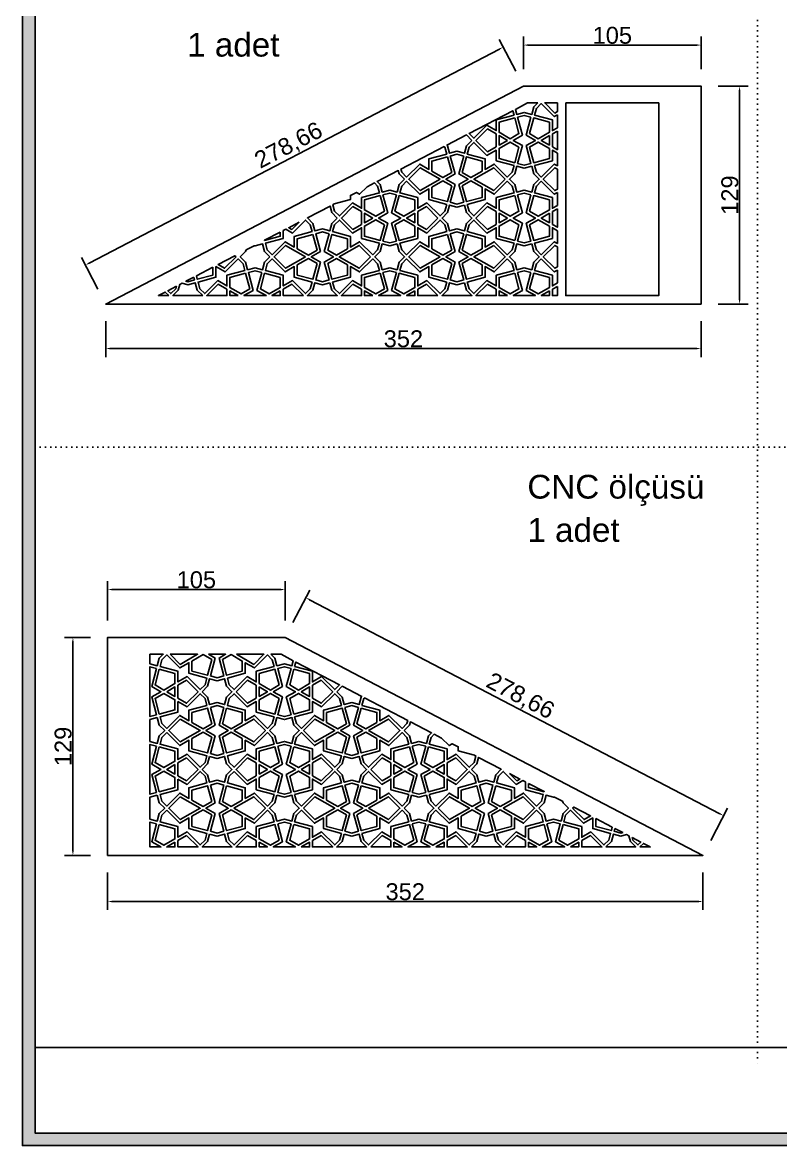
# Model space of a CAD drawing. Header units: metres. Extents: x 7064 to 15770, y 8440 to 11994.
# Drawn here: x 9048 to 9496, y 10799 to 11463 of the extents above; entities that cross this region are included whole.
import ezdxf

# ---------------------------------------------------------------- set-up
doc = ezdxf.new("R2010")
doc.units = ezdxf.units.M
doc.linetypes.add('ACAD_ISO07', pattern=[3, 0, -3])
doc.layers.add('AKM-DUVARLAR', color=6, linetype='Continuous', lineweight=60)
doc.layers.add('mahal liste', color=7, linetype='Continuous', lineweight=25, true_color=0xfa2e43)
doc.styles.get("Standard").update_dxf_attribs({"font": 'arial.ttf'})
doc.dimstyles.new('ISO-25', dxfattribs={"dimtxt": 10, "dimasz": 2.5, "dimexe": 5, "dimexo": 10, "dimtad": 1, "dimtxsty": 'Standard', "dimcen": 2.5, "dimadec": 0, "dimazin": 0, "dimtfac": 1, "dimtmove": 0, "dimatfit": 3, "dimfxl": 1, "dimarcsym": 0})

# ---------------------------------------------------------------- blocks, each defined once
blk = doc.blocks.new('*D285')
at = {"color": 0, "lineweight": -2, "transparency": 16777216}
for p, q in [((9459.52, 11425.5), (9477.26, 11425.5)), ((9472.26, 11423), (9472.26, 11299)), ((9459.52, 11296.5), (9477.26, 11296.5))]:
    blk.add_line(p, q, dxfattribs=at)
at = {"color": 0, "transparency": 16777216}
for points in [[(9471.85, 11423), (9472.68, 11423), (9472.26, 11425.5)], [(9471.85, 11299), (9472.68, 11299), (9472.26, 11296.5)]]:
    blk.add_solid(points, dxfattribs=at)
at = {"layer": 'Defpoints', "color": 0, "transparency": 16777216}
for p in [(9449.52, 11425.5), (9449.52, 11296.5), (9472.26, 11296.5)]:
    blk.add_point(p, dxfattribs=at)
at = {"color": 0, "transparency": 16777216, "insert": (9466.53, 11361), "char_height": 10, "attachment_point": 5, "rotation": 90}
blk.add_mtext('129', dxfattribs=at)
blk = doc.blocks.new('*D286')
at = {"color": 0, "lineweight": -2, "transparency": 16777216}
for p, q in [((9344.52, 11435.5), (9344.52, 11454.75)), ((9447.02, 11449.75), (9347.02, 11449.75)), ((9449.52, 11435.5), (9449.52, 11454.75))]:
    blk.add_line(p, q, dxfattribs=at)
at = {"color": 0, "transparency": 16777216}
for points in [[(9347.02, 11450.17), (9347.02, 11449.34), (9344.52, 11449.75)], [(9447.02, 11450.17), (9447.02, 11449.34), (9449.52, 11449.75)]]:
    blk.add_solid(points, dxfattribs=at)
at = {"layer": 'Defpoints', "color": 0, "transparency": 16777216}
for p in [(9344.52, 11449.75), (9344.52, 11425.5), (9449.52, 11425.5)]:
    blk.add_point(p, dxfattribs=at)
at = {"color": 0, "transparency": 16777216, "insert": (9397.02, 11455.48), "char_height": 10, "attachment_point": 5}
blk.add_mtext('105', dxfattribs=at)
blk = doc.blocks.new('*D287')
at = {"color": 0, "lineweight": -2, "transparency": 16777216}
for p, q in [((9097.52, 11286.5), (9097.52, 11265.2)), ((9449.52, 11286.5), (9449.52, 11265.2)), ((9447.02, 11270.2), (9100.02, 11270.2))]:
    blk.add_line(p, q, dxfattribs=at)
at = {"color": 0, "transparency": 16777216}
for points in [[(9100.02, 11270.62), (9100.02, 11269.78), (9097.52, 11270.2)], [(9447.02, 11270.62), (9447.02, 11269.78), (9449.52, 11270.2)]]:
    blk.add_solid(points, dxfattribs=at)
at = {"layer": 'Defpoints', "color": 0, "transparency": 16777216}
for p in [(9097.52, 11296.5), (9449.52, 11296.5), (9097.52, 11270.2)]:
    blk.add_point(p, dxfattribs=at)
at = {"color": 0, "transparency": 16777216, "insert": (9273.52, 11275.93), "char_height": 10, "attachment_point": 5}
blk.add_mtext('352', dxfattribs=at)
blk = doc.blocks.new('*D288')
at = {"color": 0, "lineweight": -2, "transparency": 16777216}
for p, q in [((9339.89, 11434.36), (9330.16, 11452.99)), ((9330.26, 11447.4), (9087.69, 11320.72)), ((9092.89, 11305.36), (9083.16, 11323.99))]:
    blk.add_line(p, q, dxfattribs=at)
at = {"color": 0, "transparency": 16777216}
for points in [[(9330.07, 11447.77), (9330.45, 11447.03), (9332.48, 11448.56)], [(9087.5, 11321.09), (9087.89, 11320.35), (9085.48, 11319.56)]]:
    blk.add_solid(points, dxfattribs=at)
at = {"layer": 'Defpoints', "color": 0, "transparency": 16777216}
for p in [(9344.52, 11425.5), (9085.48, 11319.56), (9097.52, 11296.5)]:
    blk.add_point(p, dxfattribs=at)
at = {"color": 0, "transparency": 16777216, "insert": (9205.91, 11389.94), "char_height": 10, "attachment_point": 5, "rotation": 27.57659}
blk.add_mtext('278,66', dxfattribs=at)
blk = doc.blocks.new('*D289')
at = {"color": 0, "lineweight": -2, "transparency": 16777216}
for p, q in [((9208.24, 11108.15), (9218.19, 11127.2)), ((9218.09, 11121.62), (9460.66, 10994.93)), ((9455.24, 10979.15), (9465.19, 10998.2))]:
    blk.add_line(p, q, dxfattribs=at)
at = {"color": 0, "transparency": 16777216}
for points in [[(9218.29, 11121.98), (9217.9, 11121.25), (9215.88, 11122.77)], [(9460.85, 10995.3), (9460.47, 10994.56), (9462.88, 10993.77)]]:
    blk.add_solid(points, dxfattribs=at)
at = {"layer": 'Defpoints', "color": 0, "transparency": 16777216}
for p in [(9203.61, 11099.29), (9462.88, 10993.77), (9450.61, 10970.29)]:
    blk.add_point(p, dxfattribs=at)
at = {"color": 0, "transparency": 16777216, "insert": (9342.45, 11064.15), "char_height": 10, "attachment_point": 5, "rotation": 332.42341}
blk.add_mtext('278,66', dxfattribs=at)
blk = doc.blocks.new('*D290')
at = {"color": 0, "lineweight": -2, "transparency": 16777216}
for p, q in [((9098.61, 11109.29), (9098.61, 11132.61)), ((9203.61, 11109.29), (9203.61, 11132.61)), ((9101.11, 11127.61), (9201.11, 11127.61))]:
    blk.add_line(p, q, dxfattribs=at)
at = {"color": 0, "transparency": 16777216}
for points in [[(9101.11, 11128.03), (9101.11, 11127.19), (9098.61, 11127.61)], [(9201.11, 11128.03), (9201.11, 11127.19), (9203.61, 11127.61)]]:
    blk.add_solid(points, dxfattribs=at)
at = {"layer": 'Defpoints', "color": 0, "transparency": 16777216}
for p in [(9203.61, 11127.61), (9098.61, 11099.29), (9203.61, 11099.29)]:
    blk.add_point(p, dxfattribs=at)
at = {"color": 0, "transparency": 16777216, "insert": (9151.11, 11133.34), "char_height": 10, "attachment_point": 5}
blk.add_mtext('105', dxfattribs=at)
blk = doc.blocks.new('*D291')
at = {"color": 0, "lineweight": -2, "transparency": 16777216}
for p, q in [((9088.61, 11099.29), (9073.13, 11099.29)), ((9078.13, 11096.79), (9078.13, 10972.79)), ((9088.61, 10970.29), (9073.13, 10970.29))]:
    blk.add_line(p, q, dxfattribs=at)
at = {"color": 0, "transparency": 16777216}
for points in [[(9077.72, 11096.79), (9078.55, 11096.79), (9078.13, 11099.29)], [(9077.72, 10972.79), (9078.55, 10972.79), (9078.13, 10970.29)]]:
    blk.add_solid(points, dxfattribs=at)
at = {"layer": 'Defpoints', "color": 0, "transparency": 16777216}
for p in [(9098.61, 11099.29), (9078.13, 10970.29), (9098.61, 10970.29)]:
    blk.add_point(p, dxfattribs=at)
at = {"color": 0, "transparency": 16777216, "insert": (9072.4, 11034.79), "char_height": 10, "attachment_point": 5, "rotation": 90}
blk.add_mtext('129', dxfattribs=at)
blk = doc.blocks.new('*D292')
at = {"color": 0, "lineweight": -2, "transparency": 16777216}
for p, q in [((9098.61, 10960.29), (9098.61, 10938.04)), ((9450.61, 10960.29), (9450.61, 10938.04)), ((9101.11, 10943.04), (9448.11, 10943.04))]:
    blk.add_line(p, q, dxfattribs=at)
at = {"color": 0, "transparency": 16777216}
for points in [[(9101.11, 10943.46), (9101.11, 10942.62), (9098.61, 10943.04)], [(9448.11, 10943.46), (9448.11, 10942.62), (9450.61, 10943.04)]]:
    blk.add_solid(points, dxfattribs=at)
at = {"layer": 'Defpoints', "color": 0, "transparency": 16777216}
for p in [(9098.61, 10970.29), (9450.61, 10970.29), (9450.61, 10943.04)]:
    blk.add_point(p, dxfattribs=at)
at = {"color": 0, "transparency": 16777216, "insert": (9274.61, 10948.77), "char_height": 10, "attachment_point": 5}
blk.add_mtext('352', dxfattribs=at)

msp = doc.modelspace()

# ---------------------------------------------------------------- hatches: boundary and pattern name
h = msp.add_hatch(color=253)
h.dxf.hatch_style = 1
h.paths.add_polyline_path([(9055.737, 11792.009), (10456.143, 11792.009), (10456.143, 10806.064), (9055.737, 10806.064)], flags=16)
h.paths.add_polyline_path([(9048.324, 11799.422), (10463.556, 11799.422), (10463.556, 10798.651), (9048.324, 10798.651)])

# ---------------------------------------------------------------- linework, layer by layer
msp.add_line((10456.143, 10856.742), (9055.737, 10856.742))
at = {"color": 253}
for points in [[(9048.324, 11799.422), (10463.556, 11799.422), (10463.556, 10798.651), (9048.324, 10798.651)], [(9055.737, 11792.009), (10456.143, 11792.009), (10456.143, 10806.064), (9055.737, 10806.064)]]:
    msp.add_lwpolyline(points, close=True, dxfattribs=at)
at = {"color": 0}
for points in [[(9344.52, 11425.499), (9449.52, 11425.499), (9449.52, 11296.499), (9097.52, 11296.499)], [(9338.911, 11408.281), (9338.204, 11410.919), (9312.385, 11397.434), (9315.217, 11394.601), (9322.938, 11402.322), (9328.364, 11399.189), (9328.364, 11405.454)], [(9352.931, 11415.499), (9346.974, 11415.499), (9339.766, 11411.734), (9340.573, 11408.726), (9344.978, 11409.906), (9349.383, 11408.726), (9350.564, 11413.131)], [(9364.52, 11408.455), (9362.726, 11407.419), (9355.005, 11415.14), (9352.106, 11412.241), (9351.045, 11408.281), (9361.592, 11405.454), (9361.592, 11399.189), (9364.52, 11400.88)], [(9364.52, 11415.499), (9357.079, 11415.499), (9363.009, 11409.568), (9364.52, 11410.441)], [(9369.52, 11415.499), (9369.52, 11301.499), (9424.52, 11301.499), (9424.52, 11415.499)], [(9339.356, 11406.619), (9330.084, 11404.135), (9330.084, 11398.196), (9336.698, 11394.378), (9341.841, 11397.347)], [(9348.938, 11407.064), (9344.978, 11408.125), (9341.018, 11407.064), (9343.844, 11396.517), (9338.418, 11393.385), (9343.844, 11390.252), (9341.018, 11379.705), (9344.978, 11378.644), (9348.938, 11379.705), (9346.112, 11390.252), (9351.538, 11393.385), (9346.112, 11396.517)], [(9359.872, 11404.135), (9350.6, 11406.619), (9348.115, 11397.347), (9353.258, 11394.378), (9359.872, 11398.196)], [(9314.001, 11393.385), (9310.787, 11396.599), (9299.211, 11390.553), (9299.604, 11390.16), (9300.785, 11385.754), (9305.19, 11386.935), (9309.596, 11385.754), (9310.776, 11390.16)], [(9328.364, 11397.203), (9323.221, 11400.172), (9316.434, 11393.385), (9323.221, 11386.597), (9328.364, 11389.566)], [(9334.978, 11393.385), (9330.084, 11396.21), (9330.084, 11390.559)], [(9359.872, 11396.21), (9354.978, 11393.385), (9359.872, 11390.559)], [(9364.52, 11398.894), (9361.592, 11397.203), (9361.592, 11389.566), (9364.52, 11387.876)], [(9298.062, 11389.269), (9297.613, 11389.719), (9272.039, 11376.363), (9272.53, 11374.528), (9275.43, 11371.629), (9283.151, 11379.35), (9288.576, 11376.218), (9288.576, 11382.483), (9299.123, 11385.309)], [(9338.911, 11378.489), (9328.364, 11381.315), (9328.364, 11387.58), (9322.938, 11384.447), (9315.217, 11392.168), (9312.318, 11389.269), (9311.257, 11385.309), (9321.804, 11382.483), (9321.804, 11376.218), (9327.23, 11379.35), (9334.951, 11371.629), (9337.85, 11374.528)], [(9341.841, 11389.422), (9336.698, 11392.392), (9330.084, 11388.573), (9330.084, 11382.635), (9339.356, 11380.15)], [(9359.872, 11388.573), (9353.258, 11392.392), (9348.115, 11389.422), (9350.6, 11380.15), (9359.872, 11382.635)], [(9299.569, 11383.648), (9290.296, 11381.163), (9290.296, 11375.225), (9296.91, 11371.406), (9302.053, 11374.375)], [(9309.151, 11384.093), (9305.19, 11385.154), (9301.23, 11384.093), (9304.056, 11373.546), (9298.63, 11370.413), (9304.056, 11367.281), (9301.23, 11356.733), (9305.19, 11355.672), (9309.151, 11356.733), (9306.324, 11367.281), (9311.75, 11370.413), (9306.324, 11373.546)], [(9320.084, 11381.163), (9310.812, 11383.648), (9308.327, 11374.375), (9313.47, 11371.406), (9320.084, 11375.225)], [(9364.52, 11385.889), (9361.592, 11387.58), (9361.592, 11381.315), (9351.045, 11378.489), (9352.106, 11374.528), (9355.005, 11371.629), (9362.726, 11379.35), (9364.52, 11378.315)], [(9295.19, 11370.413), (9283.434, 11377.201), (9276.646, 11370.413), (9283.434, 11363.625)], [(9333.735, 11370.413), (9326.947, 11377.201), (9315.19, 11370.413), (9326.947, 11363.625)], [(9349.383, 11378.044), (9344.978, 11376.863), (9340.573, 11378.044), (9339.392, 11373.638), (9336.167, 11370.413), (9339.392, 11367.188), (9340.573, 11362.783), (9344.978, 11363.963), (9349.383, 11362.783), (9350.564, 11367.188), (9353.789, 11370.413), (9350.564, 11373.638)], [(9364.52, 11376.329), (9363.009, 11377.201), (9356.221, 11370.413), (9363.009, 11363.625), (9364.52, 11364.498)], [(9274.213, 11370.413), (9270.988, 11373.638), (9270.477, 11375.547), (9257.983, 11369.022), (9259.817, 11367.188), (9260.997, 11362.783), (9265.402, 11363.963), (9269.808, 11362.783), (9270.988, 11367.188)], [(9258.275, 11366.298), (9256.385, 11368.187), (9252.158, 11365.979), (9247.654, 11361.476), (9245.698, 11362.605), (9242.229, 11360.794), (9242.229, 11358.343), (9232.594, 11355.762), (9231.736, 11355.314), (9232.743, 11351.557), (9235.642, 11348.658), (9243.363, 11356.379), (9248.789, 11353.246), (9248.789, 11359.511), (9259.336, 11362.338)], [(9299.123, 11355.517), (9288.576, 11358.343), (9288.576, 11364.608), (9283.151, 11361.476), (9275.43, 11369.197), (9272.53, 11366.298), (9271.469, 11362.338), (9282.016, 11359.511), (9282.016, 11353.246), (9287.442, 11356.379), (9295.163, 11348.658), (9298.062, 11351.557)], [(9302.053, 11366.451), (9296.91, 11369.42), (9290.296, 11365.602), (9290.296, 11359.663), (9299.569, 11357.179)], [(9320.084, 11365.602), (9313.47, 11369.42), (9308.327, 11366.451), (9310.812, 11357.179), (9320.084, 11359.663)], [(9337.85, 11366.298), (9334.951, 11369.197), (9327.23, 11361.476), (9321.804, 11364.608), (9321.804, 11358.343), (9311.257, 11355.517), (9312.318, 11351.557), (9315.217, 11348.658), (9322.938, 11356.379), (9328.364, 11353.246), (9328.364, 11359.511), (9338.911, 11362.338)], [(9364.52, 11362.512), (9362.726, 11361.476), (9355.005, 11369.197), (9352.106, 11366.298), (9351.045, 11362.338), (9361.592, 11359.511), (9361.592, 11353.246), (9364.52, 11354.937)], [(9259.781, 11360.676), (9250.509, 11358.192), (9250.509, 11352.253), (9257.123, 11348.435), (9262.265, 11351.404)], [(9269.363, 11361.121), (9265.402, 11362.182), (9261.442, 11361.121), (9264.268, 11350.574), (9258.843, 11347.442), (9264.268, 11344.309), (9261.442, 11333.762), (9265.402, 11332.701), (9269.363, 11333.762), (9266.537, 11344.309), (9271.962, 11347.442), (9266.537, 11350.574)], [(9280.296, 11358.192), (9271.024, 11360.676), (9268.54, 11351.404), (9273.682, 11348.435), (9280.296, 11352.253)], [(9339.356, 11360.676), (9330.084, 11358.192), (9330.084, 11352.253), (9336.698, 11348.435), (9341.841, 11351.404)], [(9348.938, 11361.121), (9344.978, 11362.182), (9341.018, 11361.121), (9343.844, 11350.574), (9338.418, 11347.442), (9343.844, 11344.309), (9341.018, 11333.762), (9344.978, 11332.701), (9348.938, 11333.762), (9346.112, 11344.309), (9351.538, 11347.442), (9346.112, 11350.574)], [(9359.872, 11358.192), (9350.6, 11360.676), (9348.115, 11351.404), (9353.258, 11348.435), (9359.872, 11352.253)], [(9234.426, 11347.442), (9231.201, 11350.667), (9230.174, 11354.498), (9216.756, 11347.49), (9220.029, 11344.217), (9221.209, 11339.811), (9225.615, 11340.992), (9230.02, 11339.811), (9231.201, 11344.217)], [(9248.789, 11351.26), (9243.646, 11354.229), (9236.858, 11347.442), (9243.646, 11340.654), (9248.789, 11343.623)], [(9255.403, 11347.442), (9250.509, 11350.267), (9250.509, 11344.616)], [(9280.296, 11350.267), (9275.402, 11347.442), (9280.296, 11344.616)], [(9293.947, 11347.442), (9287.159, 11354.229), (9282.016, 11351.26), (9282.016, 11343.623), (9287.159, 11340.654)], [(9309.596, 11355.072), (9305.19, 11353.892), (9300.785, 11355.072), (9299.604, 11350.667), (9296.379, 11347.442), (9299.604, 11344.217), (9300.785, 11339.811), (9305.19, 11340.992), (9309.596, 11339.811), (9310.776, 11344.217), (9314.001, 11347.442), (9310.776, 11350.667)], [(9328.364, 11351.26), (9323.221, 11354.229), (9316.434, 11347.442), (9323.221, 11340.654), (9328.364, 11343.623)], [(9334.978, 11347.442), (9330.084, 11350.267), (9330.084, 11344.616)], [(9359.872, 11350.267), (9354.978, 11347.442), (9359.872, 11344.616)], [(9364.52, 11352.951), (9361.592, 11351.26), (9361.592, 11343.623), (9364.52, 11341.933)], [(9218.487, 11343.326), (9215.588, 11346.225), (9207.867, 11338.504), (9203.917, 11340.785), (9202.441, 11340.014), (9202.441, 11335.372), (9191.894, 11332.546), (9192.955, 11328.586), (9195.854, 11325.686), (9203.575, 11333.407), (9209.001, 11330.275), (9209.001, 11336.54), (9219.548, 11339.366)], [(9211.866, 11344.936), (9205.723, 11341.728), (9207.584, 11340.654)], [(9259.336, 11332.546), (9248.789, 11335.372), (9248.789, 11341.637), (9243.363, 11338.504), (9235.642, 11346.225), (9232.743, 11343.326), (9231.682, 11339.366), (9242.229, 11336.54), (9242.229, 11330.275), (9247.654, 11333.407), (9255.375, 11325.686), (9258.275, 11328.586)], [(9262.265, 11343.479), (9257.123, 11346.449), (9250.509, 11342.63), (9250.509, 11336.692), (9259.781, 11334.207)], [(9280.296, 11342.63), (9273.682, 11346.449), (9268.54, 11343.479), (9271.024, 11334.207), (9280.296, 11336.692)], [(9298.062, 11343.326), (9295.163, 11346.225), (9287.442, 11338.504), (9282.016, 11341.637), (9282.016, 11335.372), (9271.469, 11332.546), (9272.53, 11328.586), (9275.43, 11325.686), (9283.151, 11333.407), (9288.576, 11330.275), (9288.576, 11336.54), (9299.123, 11339.366)], [(9338.911, 11332.546), (9328.364, 11335.372), (9328.364, 11341.637), (9322.938, 11338.504), (9315.217, 11346.225), (9312.318, 11343.326), (9311.257, 11339.366), (9321.804, 11336.54), (9321.804, 11330.275), (9327.23, 11333.407), (9334.951, 11325.686), (9337.85, 11328.586)], [(9341.841, 11343.479), (9336.698, 11346.449), (9330.084, 11342.63), (9330.084, 11336.692), (9339.356, 11334.207)], [(9359.872, 11342.63), (9353.258, 11346.449), (9348.115, 11343.479), (9350.6, 11334.207), (9359.872, 11336.692)], [(9200.721, 11339.115), (9191.433, 11334.265), (9191.449, 11334.207), (9200.721, 11336.692)], [(9219.993, 11337.705), (9210.721, 11335.22), (9210.721, 11329.282), (9217.335, 11325.463), (9222.478, 11328.432)], [(9229.575, 11338.15), (9225.615, 11339.211), (9221.654, 11338.15), (9224.481, 11327.603), (9219.055, 11324.47), (9224.481, 11321.338), (9221.654, 11310.791), (9225.615, 11309.729), (9229.575, 11310.791), (9226.749, 11321.338), (9232.175, 11324.47), (9226.749, 11327.603)], [(9240.509, 11335.22), (9231.236, 11337.705), (9228.752, 11328.432), (9233.895, 11325.463), (9240.509, 11329.282)], [(9299.569, 11337.705), (9290.296, 11335.22), (9290.296, 11329.282), (9296.91, 11325.463), (9302.053, 11328.432)], [(9309.151, 11338.15), (9305.19, 11339.211), (9301.23, 11338.15), (9304.056, 11327.603), (9298.63, 11324.47), (9304.056, 11321.338), (9301.23, 11310.791), (9305.19, 11309.729), (9309.151, 11310.791), (9306.324, 11321.338), (9311.75, 11324.47), (9306.324, 11327.603)], [(9320.084, 11335.22), (9310.812, 11337.705), (9308.327, 11328.432), (9313.47, 11325.463), (9320.084, 11329.282)], [(9364.52, 11339.946), (9361.592, 11341.637), (9361.592, 11335.372), (9351.045, 11332.546), (9352.106, 11328.586), (9355.005, 11325.686), (9362.726, 11333.407), (9364.52, 11332.372)], [(9194.638, 11324.47), (9191.413, 11327.695), (9190.232, 11332.101), (9185.827, 11330.92), (9185.3, 11331.061), (9180.467, 11328.537), (9180.241, 11327.695), (9177.016, 11324.47), (9180.241, 11321.245), (9181.421, 11316.84), (9185.827, 11318.02), (9190.232, 11316.84), (9191.413, 11321.245)], [(9215.615, 11324.47), (9203.858, 11331.258), (9197.07, 11324.47), (9203.858, 11317.682)], [(9254.159, 11324.47), (9247.371, 11331.258), (9235.615, 11324.47), (9247.371, 11317.682)], [(9269.808, 11332.101), (9265.402, 11330.92), (9260.997, 11332.101), (9259.817, 11327.695), (9256.592, 11324.47), (9259.817, 11321.245), (9260.997, 11316.84), (9265.402, 11318.02), (9269.808, 11316.84), (9270.988, 11321.245), (9274.213, 11324.47), (9270.988, 11327.695)], [(9295.19, 11324.47), (9283.434, 11331.258), (9276.646, 11324.47), (9283.434, 11317.682)], [(9326.947, 11331.258), (9315.19, 11324.47), (9326.947, 11317.682), (9333.735, 11324.47)], [(9349.383, 11332.101), (9344.978, 11330.92), (9340.573, 11332.101), (9339.392, 11327.695), (9336.167, 11324.47), (9339.392, 11321.245), (9340.573, 11316.84), (9344.978, 11318.02), (9349.383, 11316.84), (9350.564, 11321.245), (9353.789, 11324.47), (9350.564, 11327.695)], [(9364.52, 11330.386), (9363.009, 11331.258), (9356.221, 11324.47), (9363.009, 11317.682), (9364.52, 11318.555)], [(9178.699, 11320.355), (9175.8, 11323.254), (9168.079, 11315.533), (9162.653, 11318.666), (9162.653, 11312.4), (9152.106, 11309.574), (9153.167, 11305.614), (9156.066, 11302.715), (9163.787, 11310.436), (9169.213, 11307.303), (9169.213, 11313.568), (9179.76, 11316.395)], [(9174.584, 11324.47), (9173.93, 11325.124), (9163.942, 11319.907), (9167.796, 11317.682)], [(9219.548, 11309.574), (9209.001, 11312.4), (9209.001, 11318.666), (9203.575, 11315.533), (9195.854, 11323.254), (9192.955, 11320.355), (9191.894, 11316.395), (9202.441, 11313.568), (9202.441, 11307.303), (9207.867, 11310.436), (9215.588, 11302.715), (9218.487, 11305.614)], [(9222.478, 11320.508), (9217.335, 11323.477), (9210.721, 11319.659), (9210.721, 11313.72), (9219.993, 11311.236)], [(9240.509, 11319.659), (9233.895, 11323.477), (9228.752, 11320.508), (9231.236, 11311.236), (9240.509, 11313.72)], [(9258.275, 11320.355), (9255.375, 11323.254), (9247.654, 11315.533), (9242.229, 11318.666), (9242.229, 11312.4), (9231.682, 11309.574), (9232.743, 11305.614), (9235.642, 11302.715), (9243.363, 11310.436), (9248.789, 11307.303), (9248.789, 11313.568), (9259.336, 11316.395)], [(9299.123, 11309.574), (9288.576, 11312.4), (9288.576, 11318.666), (9283.151, 11315.533), (9275.43, 11323.254), (9272.53, 11320.355), (9271.469, 11316.395), (9282.016, 11313.568), (9282.016, 11307.303), (9287.442, 11310.436), (9295.163, 11302.715), (9298.062, 11305.614)], [(9302.053, 11320.508), (9296.91, 11323.477), (9290.296, 11319.659), (9290.296, 11313.72), (9299.569, 11311.236)], [(9320.084, 11319.659), (9313.47, 11323.477), (9308.327, 11320.508), (9310.812, 11311.236), (9320.084, 11313.72)], [(9334.951, 11323.254), (9327.23, 11315.533), (9321.804, 11318.666), (9321.804, 11312.4), (9311.257, 11309.574), (9312.318, 11305.614), (9315.217, 11302.715), (9322.938, 11310.436), (9328.364, 11307.303), (9328.364, 11313.568), (9338.911, 11316.395), (9337.85, 11320.355)], [(9355.005, 11323.254), (9352.106, 11320.355), (9351.045, 11316.395), (9361.592, 11313.568), (9361.592, 11307.303), (9364.52, 11308.994), (9364.52, 11316.569), (9362.726, 11315.533)], [(9160.933, 11318.336), (9151.13, 11313.216), (9151.661, 11311.236), (9160.933, 11313.72)], [(9149.568, 11312.4), (9144.992, 11310.01), (9146.039, 11309.729), (9149.999, 11310.791)], [(9180.205, 11314.733), (9170.933, 11312.249), (9170.933, 11306.31), (9177.547, 11302.492), (9182.69, 11305.461)], [(9189.787, 11315.178), (9185.827, 11316.24), (9181.867, 11315.178), (9184.693, 11304.631), (9179.267, 11301.499), (9192.387, 11301.499), (9186.961, 11304.631)], [(9200.721, 11312.249), (9191.449, 11314.733), (9188.964, 11305.461), (9194.107, 11302.492), (9200.721, 11306.31)], [(9259.781, 11314.733), (9250.509, 11312.249), (9250.509, 11306.31), (9257.123, 11302.492), (9262.265, 11305.461)], [(9269.363, 11315.178), (9265.402, 11316.24), (9261.442, 11315.178), (9264.268, 11304.631), (9258.843, 11301.499), (9271.962, 11301.499), (9266.537, 11304.631)], [(9280.296, 11312.249), (9271.024, 11314.733), (9268.54, 11305.461), (9273.682, 11302.492), (9280.296, 11306.31)], [(9339.356, 11314.733), (9330.084, 11312.249), (9330.084, 11306.31), (9336.698, 11302.492), (9341.841, 11305.461)], [(9348.938, 11315.178), (9344.978, 11316.24), (9341.018, 11315.178), (9343.844, 11304.631), (9338.418, 11301.499), (9351.538, 11301.499), (9346.112, 11304.631)], [(9359.872, 11312.249), (9350.6, 11314.733), (9348.115, 11305.461), (9353.258, 11302.492), (9359.872, 11306.31)], [(9134.796, 11301.499), (9132.703, 11303.592), (9128.695, 11301.499)], [(9139.291, 11307.033), (9134.301, 11304.426), (9136.012, 11302.715), (9138.911, 11305.614)], [(9154.85, 11301.499), (9151.625, 11304.724), (9150.445, 11309.129), (9146.039, 11307.949), (9142.738, 11308.833), (9141.362, 11308.114), (9140.453, 11304.724), (9137.228, 11301.499)], [(9169.213, 11305.317), (9164.07, 11308.286), (9157.282, 11301.499), (9169.213, 11301.499)], [(9175.827, 11301.499), (9170.933, 11304.324), (9170.933, 11301.499)], [(9200.721, 11304.324), (9195.827, 11301.499), (9200.721, 11301.499)], [(9214.371, 11301.499), (9207.584, 11308.286), (9202.441, 11305.317), (9202.441, 11301.499)], [(9230.02, 11309.129), (9225.615, 11307.949), (9221.209, 11309.129), (9220.029, 11304.724), (9216.804, 11301.499), (9234.426, 11301.499), (9231.201, 11304.724)], [(9248.789, 11305.317), (9243.646, 11308.286), (9236.858, 11301.499), (9248.789, 11301.499)], [(9255.403, 11301.499), (9250.509, 11304.324), (9250.509, 11301.499)], [(9280.296, 11304.324), (9275.402, 11301.499), (9280.296, 11301.499)], [(9293.947, 11301.499), (9287.159, 11308.286), (9282.016, 11305.317), (9282.016, 11301.499)], [(9309.596, 11309.129), (9305.19, 11307.949), (9300.785, 11309.129), (9299.604, 11304.724), (9296.379, 11301.499), (9314.001, 11301.499), (9310.776, 11304.724)], [(9328.364, 11305.317), (9323.221, 11308.286), (9316.434, 11301.499), (9328.364, 11301.499)], [(9334.978, 11301.499), (9330.084, 11304.324), (9330.084, 11301.499)], [(9359.872, 11304.324), (9354.978, 11301.499), (9359.872, 11301.499)], [(9364.52, 11307.008), (9361.592, 11305.317), (9361.592, 11301.499), (9364.52, 11301.499)], [(9203.614, 11099.291), (9098.614, 11099.291), (9098.614, 10970.291), (9450.614, 10970.291)], [(9123.614, 11089.291), (9131.534, 11089.291), (9129.167, 11086.923), (9127.986, 11082.518), (9123.614, 11083.689)], [(9129.648, 11082.073), (9130.709, 11086.033), (9133.608, 11088.932), (9141.329, 11081.211), (9146.755, 11084.343), (9146.755, 11078.078), (9157.302, 11075.252), (9156.24, 11071.292), (9153.341, 11068.393), (9145.62, 11076.114), (9140.195, 11072.981), (9140.195, 11079.246)], [(9135.681, 11089.291), (9151.883, 11089.291), (9141.612, 11083.36)], [(9148.475, 11085.336), (9155.089, 11089.155), (9160.231, 11086.186), (9157.747, 11076.914), (9148.475, 11079.398)], [(9158.294, 11089.291), (9168.443, 11089.291), (9164.503, 11087.016), (9167.329, 11076.468), (9163.368, 11075.407), (9159.408, 11076.468), (9162.234, 11087.016)], [(9166.506, 11086.186), (9171.648, 11089.155), (9178.262, 11085.336), (9178.262, 11079.398), (9168.99, 11076.914)], [(9169.435, 11075.252), (9179.982, 11078.078), (9179.982, 11084.343), (9185.408, 11081.211), (9193.129, 11088.932), (9196.028, 11086.033), (9197.089, 11082.073), (9186.542, 11079.246), (9186.542, 11072.981), (9181.117, 11076.114), (9173.396, 11068.393), (9170.496, 11071.292)], [(9174.854, 11089.291), (9191.055, 11089.291), (9185.125, 11083.36)], [(9195.203, 11089.291), (9201.16, 11089.291), (9208.368, 11085.526), (9207.562, 11082.518), (9203.156, 11083.698), (9198.751, 11082.518), (9197.57, 11086.923)], [(9209.223, 11082.073), (9209.93, 11084.71), (9235.75, 11071.226), (9232.917, 11068.393), (9225.196, 11076.114), (9219.77, 11072.981), (9219.77, 11079.246)], [(9127.541, 11080.856), (9124.715, 11070.309), (9130.141, 11067.177), (9124.715, 11064.044), (9127.541, 11053.497), (9123.614, 11052.445), (9123.614, 11081.908)], [(9129.202, 11080.411), (9138.475, 11077.927), (9138.475, 11071.988), (9131.861, 11068.17), (9126.718, 11071.139)], [(9188.262, 11077.927), (9197.535, 11080.411), (9200.019, 11071.139), (9194.876, 11068.17), (9188.262, 11071.988)], [(9196.596, 11067.177), (9202.022, 11070.309), (9199.196, 11080.856), (9203.156, 11081.917), (9207.117, 11080.856), (9204.29, 11070.309), (9209.716, 11067.177), (9204.29, 11064.044), (9207.117, 11053.497), (9203.156, 11052.436), (9199.196, 11053.497), (9202.022, 11064.044)], [(9206.293, 11071.139), (9208.778, 11080.411), (9218.05, 11077.927), (9218.05, 11071.988), (9211.436, 11068.17)], [(9140.195, 11070.995), (9145.337, 11073.964), (9152.125, 11067.177), (9145.337, 11060.389), (9140.195, 11063.358)], [(9154.558, 11067.177), (9157.783, 11070.402), (9158.963, 11074.807), (9163.368, 11073.627), (9167.774, 11074.807), (9168.954, 11070.402), (9172.179, 11067.177), (9168.954, 11063.952), (9167.774, 11059.546), (9163.368, 11060.727), (9158.963, 11059.546), (9157.783, 11063.952)], [(9174.612, 11067.177), (9181.4, 11073.964), (9186.542, 11070.995), (9186.542, 11063.358), (9181.4, 11060.389)], [(9219.77, 11070.995), (9224.913, 11073.964), (9231.701, 11067.177), (9224.913, 11060.389), (9219.77, 11063.358)], [(9131.861, 11066.184), (9138.475, 11062.365), (9138.475, 11056.427), (9129.202, 11053.942), (9126.718, 11063.214)], [(9140.195, 11061.372), (9145.62, 11058.239), (9153.341, 11065.96), (9156.24, 11063.061), (9157.302, 11059.101), (9146.755, 11056.275), (9146.755, 11050.01), (9141.329, 11053.142), (9133.608, 11045.421), (9130.709, 11048.32), (9129.648, 11052.281), (9140.195, 11055.107)], [(9133.581, 11067.177), (9138.475, 11070.002), (9138.475, 11064.351)], [(9170.496, 11063.061), (9173.396, 11065.96), (9181.117, 11058.239), (9186.542, 11061.372), (9186.542, 11055.107), (9197.089, 11052.281), (9196.028, 11048.32), (9193.129, 11045.421), (9185.408, 11053.142), (9179.982, 11050.01), (9179.982, 11056.275), (9169.435, 11059.101)], [(9188.262, 11070.002), (9193.156, 11067.177), (9188.262, 11064.351)], [(9188.262, 11062.365), (9194.876, 11066.184), (9200.019, 11063.214), (9197.535, 11053.942), (9188.262, 11056.427)], [(9206.293, 11063.214), (9211.436, 11066.184), (9218.05, 11062.365), (9218.05, 11056.427), (9208.778, 11053.942)], [(9209.223, 11052.281), (9219.77, 11055.107), (9219.77, 11061.372), (9225.196, 11058.239), (9232.917, 11065.96), (9235.816, 11063.061), (9236.877, 11059.101), (9226.33, 11056.275), (9226.33, 11050.01), (9220.904, 11053.142), (9213.183, 11045.421), (9210.284, 11048.32)], [(9213.156, 11067.177), (9218.05, 11070.002), (9218.05, 11064.351)], [(9234.133, 11067.177), (9237.348, 11070.391), (9248.924, 11064.345), (9248.53, 11063.952), (9247.349, 11059.546), (9242.944, 11060.727), (9238.539, 11059.546), (9237.358, 11063.952)], [(9148.475, 11054.955), (9157.747, 11057.44), (9160.231, 11048.167), (9155.089, 11045.198), (9148.475, 11049.017)], [(9159.408, 11057.885), (9163.368, 11058.946), (9167.329, 11057.885), (9164.503, 11047.338), (9169.928, 11044.205), (9164.503, 11041.073), (9167.329, 11030.525), (9163.368, 11029.464), (9159.408, 11030.525), (9162.234, 11041.073), (9156.809, 11044.205), (9162.234, 11047.338)], [(9168.99, 11057.44), (9178.262, 11054.955), (9178.262, 11049.017), (9171.648, 11045.198), (9166.506, 11048.167)], [(9228.05, 11054.955), (9237.322, 11057.44), (9239.807, 11048.167), (9234.664, 11045.198), (9228.05, 11049.017)], [(9238.984, 11057.885), (9242.944, 11058.946), (9246.904, 11057.885), (9244.078, 11047.338), (9249.504, 11044.205), (9244.078, 11041.073), (9246.904, 11030.525), (9242.944, 11029.464), (9238.984, 11030.525), (9241.81, 11041.073), (9236.384, 11044.205), (9241.81, 11047.338)], [(9248.566, 11057.44), (9257.838, 11054.955), (9257.838, 11049.017), (9251.224, 11045.198), (9246.081, 11048.167)], [(9249.011, 11059.101), (9250.072, 11063.061), (9250.522, 11063.511), (9276.095, 11050.154), (9275.604, 11048.32), (9272.705, 11045.421), (9264.984, 11053.142), (9259.558, 11050.01), (9259.558, 11056.275)], [(9127.986, 11051.836), (9129.167, 11047.43), (9132.392, 11044.205), (9129.167, 11040.98), (9127.986, 11036.575), (9123.614, 11037.746), (9123.614, 11050.664)], [(9141.612, 11050.993), (9153.369, 11044.205), (9141.612, 11037.417), (9134.824, 11044.205)], [(9173.368, 11044.205), (9185.125, 11050.993), (9191.913, 11044.205), (9185.125, 11037.417)], [(9194.345, 11044.205), (9197.57, 11047.43), (9198.751, 11051.836), (9203.156, 11050.655), (9207.562, 11051.836), (9208.742, 11047.43), (9211.967, 11044.205), (9208.742, 11040.98), (9207.562, 11036.575), (9203.156, 11037.755), (9198.751, 11036.575), (9197.57, 11040.98)], [(9214.4, 11044.205), (9221.187, 11050.993), (9232.944, 11044.205), (9221.187, 11037.417)], [(9252.944, 11044.205), (9264.701, 11050.993), (9271.489, 11044.205), (9264.701, 11037.417)], [(9273.921, 11044.205), (9277.146, 11047.43), (9277.657, 11049.339), (9290.151, 11042.814), (9288.318, 11040.98), (9287.137, 11036.575), (9282.732, 11037.755), (9278.326, 11036.575), (9277.146, 11040.98)], [(9133.608, 11042.989), (9141.329, 11035.268), (9146.755, 11038.4), (9146.755, 11032.135), (9157.302, 11029.309), (9156.24, 11025.349), (9153.341, 11022.45), (9145.62, 11030.171), (9140.195, 11027.038), (9140.195, 11033.303), (9129.648, 11036.13), (9130.709, 11040.09)], [(9148.475, 11039.393), (9155.089, 11043.212), (9160.231, 11040.243), (9157.747, 11030.971), (9148.475, 11033.455)], [(9166.506, 11040.243), (9171.648, 11043.212), (9178.262, 11039.393), (9178.262, 11033.455), (9168.99, 11030.971)], [(9169.435, 11029.309), (9179.982, 11032.135), (9179.982, 11038.4), (9185.408, 11035.268), (9193.129, 11042.989), (9196.028, 11040.09), (9197.089, 11036.13), (9186.542, 11033.303), (9186.542, 11027.038), (9181.117, 11030.171), (9173.396, 11022.45), (9170.496, 11025.349)], [(9210.284, 11040.09), (9213.183, 11042.989), (9220.904, 11035.268), (9226.33, 11038.4), (9226.33, 11032.135), (9236.877, 11029.309), (9235.816, 11025.349), (9232.917, 11022.45), (9225.196, 11030.171), (9219.77, 11027.038), (9219.77, 11033.303), (9209.223, 11036.13)], [(9228.05, 11039.393), (9234.664, 11043.212), (9239.807, 11040.243), (9237.322, 11030.971), (9228.05, 11033.455)], [(9246.081, 11040.243), (9251.224, 11043.212), (9257.838, 11039.393), (9257.838, 11033.455), (9248.566, 11030.971)], [(9249.011, 11029.309), (9259.558, 11032.135), (9259.558, 11038.4), (9264.984, 11035.268), (9272.705, 11042.989), (9275.604, 11040.09), (9276.665, 11036.13), (9266.118, 11033.303), (9266.118, 11027.038), (9260.692, 11030.171), (9252.971, 11022.45), (9250.072, 11025.349)], [(9289.86, 11040.09), (9291.749, 11041.979), (9295.977, 11039.771), (9300.48, 11035.268), (9302.436, 11036.397), (9305.906, 11034.585), (9305.906, 11032.135), (9315.54, 11029.554), (9316.398, 11029.106), (9315.392, 11025.349), (9312.493, 11022.45), (9304.772, 11030.171), (9299.346, 11027.038), (9299.346, 11033.303), (9288.799, 11036.13)], [(9127.541, 11034.913), (9124.715, 11024.366), (9130.141, 11021.234), (9124.715, 11018.101), (9127.541, 11007.554), (9123.614, 11006.502), (9123.614, 11035.965)], [(9129.202, 11034.468), (9138.475, 11031.984), (9138.475, 11026.045), (9131.861, 11022.227), (9126.718, 11025.196)], [(9188.262, 11031.984), (9197.535, 11034.468), (9200.019, 11025.196), (9194.876, 11022.227), (9188.262, 11026.045)], [(9199.196, 11034.913), (9203.156, 11035.974), (9207.117, 11034.913), (9204.29, 11024.366), (9209.716, 11021.234), (9204.29, 11018.101), (9207.117, 11007.554), (9203.156, 11006.493), (9199.196, 11007.554), (9202.022, 11018.101), (9196.596, 11021.234), (9202.022, 11024.366)], [(9208.778, 11034.468), (9218.05, 11031.984), (9218.05, 11026.045), (9211.436, 11022.227), (9206.293, 11025.196)], [(9267.838, 11031.984), (9277.11, 11034.468), (9279.595, 11025.196), (9274.452, 11022.227), (9267.838, 11026.045)], [(9278.772, 11034.913), (9282.732, 11035.974), (9286.692, 11034.913), (9283.866, 11024.366), (9289.292, 11021.234), (9283.866, 11018.101), (9286.692, 11007.554), (9282.732, 11006.493), (9278.772, 11007.554), (9281.598, 11018.101), (9276.172, 11021.234), (9281.598, 11024.366)], [(9288.353, 11034.468), (9297.626, 11031.984), (9297.626, 11026.045), (9291.012, 11022.227), (9285.869, 11025.196)], [(9138.475, 11024.059), (9138.475, 11018.408), (9133.581, 11021.234)], [(9145.337, 11028.021), (9152.125, 11021.234), (9145.337, 11014.446), (9140.195, 11017.415), (9140.195, 11025.052)], [(9158.963, 11028.864), (9163.368, 11027.684), (9167.774, 11028.864), (9168.954, 11024.459), (9172.179, 11021.234), (9168.954, 11018.009), (9167.774, 11013.603), (9163.368, 11014.784), (9158.963, 11013.603), (9157.783, 11018.009), (9154.558, 11021.234), (9157.783, 11024.459)], [(9181.4, 11028.021), (9186.542, 11025.052), (9186.542, 11017.415), (9181.4, 11014.446), (9174.612, 11021.234)], [(9188.262, 11024.059), (9193.156, 11021.234), (9188.262, 11018.408)], [(9213.156, 11021.234), (9218.05, 11024.059), (9218.05, 11018.408)], [(9219.77, 11025.052), (9224.913, 11028.021), (9231.701, 11021.234), (9224.913, 11014.446), (9219.77, 11017.415)], [(9234.133, 11021.234), (9237.358, 11024.459), (9238.539, 11028.864), (9242.944, 11027.684), (9247.349, 11028.864), (9248.53, 11024.459), (9251.755, 11021.234), (9248.53, 11018.009), (9247.349, 11013.603), (9242.944, 11014.784), (9238.539, 11013.603), (9237.358, 11018.009)], [(9254.187, 11021.234), (9260.975, 11028.021), (9266.118, 11025.052), (9266.118, 11017.415), (9260.975, 11014.446)], [(9267.838, 11024.059), (9272.732, 11021.234), (9267.838, 11018.408)], [(9292.732, 11021.234), (9297.626, 11024.059), (9297.626, 11018.408)], [(9299.346, 11025.052), (9304.489, 11028.021), (9311.276, 11021.234), (9304.489, 11014.446), (9299.346, 11017.415)], [(9313.709, 11021.234), (9316.934, 11024.459), (9317.96, 11028.29), (9331.379, 11021.282), (9328.105, 11018.009), (9326.925, 11013.603), (9322.52, 11014.784), (9318.114, 11013.603), (9316.934, 11018.009)], [(9131.861, 11020.241), (9138.475, 11016.422), (9138.475, 11010.484), (9129.202, 11007.999), (9126.718, 11017.271)], [(9140.195, 11015.429), (9145.62, 11012.296), (9153.341, 11020.017), (9156.24, 11017.118), (9157.302, 11013.158), (9146.755, 11010.332), (9146.755, 11004.067), (9141.329, 11007.199), (9133.608, 10999.478), (9130.709, 11002.377), (9129.648, 11006.338), (9140.195, 11009.164)], [(9173.396, 11020.017), (9181.117, 11012.296), (9186.542, 11015.429), (9186.542, 11009.164), (9197.089, 11006.338), (9196.028, 11002.377), (9193.129, 10999.478), (9185.408, 11007.199), (9179.982, 11004.067), (9179.982, 11010.332), (9169.435, 11013.158), (9170.496, 11017.118)], [(9188.262, 11016.422), (9194.876, 11020.241), (9200.019, 11017.271), (9197.535, 11007.999), (9188.262, 11010.484)], [(9206.293, 11017.271), (9211.436, 11020.241), (9218.05, 11016.422), (9218.05, 11010.484), (9208.778, 11007.999)], [(9209.223, 11006.338), (9219.77, 11009.164), (9219.77, 11015.429), (9225.196, 11012.296), (9232.917, 11020.017), (9235.816, 11017.118), (9236.877, 11013.158), (9226.33, 11010.332), (9226.33, 11004.067), (9220.904, 11007.199), (9213.183, 10999.478), (9210.284, 11002.377)], [(9250.072, 11017.118), (9252.971, 11020.017), (9260.692, 11012.296), (9266.118, 11015.429), (9266.118, 11009.164), (9276.665, 11006.338), (9275.604, 11002.377), (9272.705, 10999.478), (9264.984, 11007.199), (9259.558, 11004.067), (9259.558, 11010.332), (9249.011, 11013.158)], [(9267.838, 11016.422), (9274.452, 11020.241), (9279.595, 11017.271), (9277.11, 11007.999), (9267.838, 11010.484)], [(9285.869, 11017.271), (9291.012, 11020.241), (9297.626, 11016.422), (9297.626, 11010.484), (9288.353, 11007.999)], [(9288.799, 11006.338), (9299.346, 11009.164), (9299.346, 11015.429), (9304.772, 11012.296), (9312.493, 11020.017), (9315.392, 11017.118), (9316.453, 11013.158), (9305.906, 11010.332), (9305.906, 11004.067), (9300.48, 11007.199), (9292.759, 10999.478), (9289.86, 11002.377)], [(9329.648, 11017.118), (9332.547, 11020.017), (9340.268, 11012.296), (9344.217, 11014.577), (9345.693, 11013.806), (9345.693, 11009.164), (9356.241, 11006.338), (9355.179, 11002.377), (9352.28, 10999.478), (9344.559, 11007.199), (9339.134, 11004.067), (9339.134, 11010.332), (9328.586, 11013.158)], [(9336.269, 11018.728), (9342.411, 11015.52), (9340.551, 11014.446)], [(9148.475, 11009.012), (9157.747, 11011.497), (9160.231, 11002.224), (9155.089, 10999.255), (9148.475, 11003.074)], [(9159.408, 11011.942), (9163.368, 11013.003), (9167.329, 11011.942), (9164.503, 11001.395), (9169.928, 10998.262), (9164.503, 10995.13), (9167.329, 10984.582), (9163.368, 10983.521), (9159.408, 10984.582), (9162.234, 10995.13), (9156.809, 10998.262), (9162.234, 11001.395)], [(9168.99, 11011.497), (9178.262, 11009.012), (9178.262, 11003.074), (9171.648, 10999.255), (9166.506, 11002.224)], [(9228.05, 11009.012), (9237.322, 11011.497), (9239.807, 11002.224), (9234.664, 10999.255), (9228.05, 11003.074)], [(9238.984, 11011.942), (9242.944, 11013.003), (9246.904, 11011.942), (9244.078, 11001.395), (9249.504, 10998.262), (9244.078, 10995.13), (9246.904, 10984.582), (9242.944, 10983.521), (9238.984, 10984.582), (9241.81, 10995.13), (9236.384, 10998.262), (9241.81, 11001.395)], [(9248.566, 11011.497), (9257.838, 11009.012), (9257.838, 11003.074), (9251.224, 10999.255), (9246.081, 11002.224)], [(9307.626, 11009.012), (9316.898, 11011.497), (9319.382, 11002.224), (9314.24, 10999.255), (9307.626, 11003.074)], [(9318.559, 11011.942), (9322.52, 11013.003), (9326.48, 11011.942), (9323.654, 11001.395), (9329.08, 10998.262), (9323.654, 10995.13), (9326.48, 10984.582), (9322.52, 10983.521), (9318.559, 10984.582), (9321.385, 10995.13), (9315.96, 10998.262), (9321.385, 11001.395)], [(9328.141, 11011.497), (9337.414, 11009.012), (9337.414, 11003.074), (9330.8, 10999.255), (9325.657, 11002.224)], [(9347.413, 11012.907), (9356.701, 11008.057), (9356.686, 11007.999), (9347.413, 11010.484)], [(9127.986, 11005.893), (9129.167, 11001.487), (9132.392, 10998.262), (9129.167, 10995.037), (9127.986, 10990.632), (9123.614, 10991.803), (9123.614, 11004.721)], [(9141.612, 11005.05), (9153.369, 10998.262), (9141.612, 10991.474), (9134.824, 10998.262)], [(9173.368, 10998.262), (9185.125, 11005.05), (9191.913, 10998.262), (9185.125, 10991.474)], [(9198.751, 11005.893), (9203.156, 11004.712), (9207.562, 11005.893), (9208.742, 11001.487), (9211.967, 10998.262), (9208.742, 10995.037), (9207.562, 10990.632), (9203.156, 10991.812), (9198.751, 10990.632), (9197.57, 10995.037), (9194.345, 10998.262), (9197.57, 11001.487)], [(9214.4, 10998.262), (9221.187, 11005.05), (9232.944, 10998.262), (9221.187, 10991.474)], [(9252.944, 10998.262), (9264.701, 11005.05), (9271.489, 10998.262), (9264.701, 10991.474)], [(9273.921, 10998.262), (9277.146, 11001.487), (9278.326, 11005.893), (9282.732, 11004.712), (9287.137, 11005.893), (9288.318, 11001.487), (9291.543, 10998.262), (9288.318, 10995.037), (9287.137, 10990.632), (9282.732, 10991.812), (9278.326, 10990.632), (9277.146, 10995.037)], [(9293.975, 10998.262), (9300.763, 11005.05), (9312.52, 10998.262), (9300.763, 10991.474)], [(9332.52, 10998.262), (9344.276, 11005.05), (9351.064, 10998.262), (9344.276, 10991.474)], [(9353.497, 10998.262), (9356.722, 11001.487), (9357.902, 11005.893), (9362.307, 11004.712), (9362.835, 11004.853), (9367.668, 11002.329), (9367.893, 11001.487), (9371.118, 10998.262), (9367.893, 10995.037), (9366.713, 10990.632), (9362.307, 10991.812), (9357.902, 10990.632), (9356.722, 10995.037)], [(9373.551, 10998.262), (9374.204, 10998.915), (9384.192, 10993.699), (9380.338, 10991.474)], [(9133.608, 10997.046), (9141.329, 10989.325), (9146.755, 10992.457), (9146.755, 10986.192), (9157.302, 10983.366), (9156.24, 10979.406), (9153.341, 10976.507), (9145.62, 10984.228), (9140.195, 10981.095), (9140.195, 10987.36), (9129.648, 10990.187), (9130.709, 10994.147)], [(9155.089, 10997.269), (9160.231, 10994.3), (9157.747, 10985.028), (9148.475, 10987.512), (9148.475, 10993.451)], [(9171.648, 10997.269), (9178.262, 10993.451), (9178.262, 10987.512), (9168.99, 10985.028), (9166.506, 10994.3)], [(9179.982, 10992.457), (9185.408, 10989.325), (9193.129, 10997.046), (9196.028, 10994.147), (9197.089, 10990.187), (9186.542, 10987.36), (9186.542, 10981.095), (9181.117, 10984.228), (9173.396, 10976.507), (9170.496, 10979.406), (9169.435, 10983.366), (9179.982, 10986.192)], [(9210.284, 10994.147), (9213.183, 10997.046), (9220.904, 10989.325), (9226.33, 10992.457), (9226.33, 10986.192), (9236.877, 10983.366), (9235.816, 10979.406), (9232.917, 10976.507), (9225.196, 10984.228), (9219.77, 10981.095), (9219.77, 10987.36), (9209.223, 10990.187)], [(9228.05, 10993.451), (9234.664, 10997.269), (9239.807, 10994.3), (9237.322, 10985.028), (9228.05, 10987.512)], [(9246.081, 10994.3), (9251.224, 10997.269), (9257.838, 10993.451), (9257.838, 10987.512), (9248.566, 10985.028)], [(9249.011, 10983.366), (9259.558, 10986.192), (9259.558, 10992.457), (9264.984, 10989.325), (9272.705, 10997.046), (9275.604, 10994.147), (9276.665, 10990.187), (9266.118, 10987.36), (9266.118, 10981.095), (9260.692, 10984.228), (9252.971, 10976.507), (9250.072, 10979.406)], [(9289.86, 10994.147), (9292.759, 10997.046), (9300.48, 10989.325), (9305.906, 10992.457), (9305.906, 10986.192), (9316.453, 10983.366), (9315.392, 10979.406), (9312.493, 10976.507), (9304.772, 10984.228), (9299.346, 10981.095), (9299.346, 10987.36), (9288.799, 10990.187)], [(9307.626, 10993.451), (9314.24, 10997.269), (9319.382, 10994.3), (9316.898, 10985.028), (9307.626, 10987.512)], [(9325.657, 10994.3), (9330.8, 10997.269), (9337.414, 10993.451), (9337.414, 10987.512), (9328.141, 10985.028)], [(9328.586, 10983.366), (9339.134, 10986.192), (9339.134, 10992.457), (9344.559, 10989.325), (9352.28, 10997.046), (9355.179, 10994.147), (9356.241, 10990.187), (9345.693, 10987.36), (9345.693, 10981.095), (9340.268, 10984.228), (9332.547, 10976.507), (9329.648, 10979.406)], [(9369.435, 10994.147), (9372.334, 10997.046), (9380.056, 10989.325), (9385.481, 10992.457), (9385.481, 10986.192), (9396.028, 10983.366), (9394.967, 10979.406), (9392.068, 10976.507), (9384.347, 10984.228), (9378.921, 10981.095), (9378.921, 10987.36), (9368.374, 10990.187)], [(9387.201, 10992.127), (9397.004, 10987.008), (9396.474, 10985.028), (9387.201, 10987.512)], [(9127.541, 10988.97), (9124.715, 10978.423), (9130.141, 10975.291), (9123.614, 10975.291), (9123.614, 10990.022)], [(9129.202, 10988.525), (9138.475, 10986.041), (9138.475, 10980.102), (9131.861, 10976.284), (9126.718, 10979.253)], [(9188.262, 10986.041), (9197.535, 10988.525), (9200.019, 10979.253), (9194.876, 10976.284), (9188.262, 10980.102)], [(9199.196, 10988.97), (9203.156, 10990.031), (9207.117, 10988.97), (9204.29, 10978.423), (9209.716, 10975.291), (9196.596, 10975.291), (9202.022, 10978.423)], [(9208.778, 10988.525), (9218.05, 10986.041), (9218.05, 10980.102), (9211.436, 10976.284), (9206.293, 10979.253)], [(9267.838, 10986.041), (9277.11, 10988.525), (9279.595, 10979.253), (9274.452, 10976.284), (9267.838, 10980.102)], [(9278.772, 10988.97), (9282.732, 10990.031), (9286.692, 10988.97), (9283.866, 10978.423), (9289.292, 10975.291), (9276.172, 10975.291), (9281.598, 10978.423)], [(9288.353, 10988.525), (9297.626, 10986.041), (9297.626, 10980.102), (9291.012, 10976.284), (9285.869, 10979.253)], [(9347.413, 10986.041), (9356.686, 10988.525), (9359.17, 10979.253), (9354.027, 10976.284), (9347.413, 10980.102)], [(9358.347, 10988.97), (9362.307, 10990.031), (9366.268, 10988.97), (9363.442, 10978.423), (9368.867, 10975.291), (9355.747, 10975.291), (9361.173, 10978.423)], [(9367.929, 10988.525), (9377.201, 10986.041), (9377.201, 10980.102), (9370.587, 10976.284), (9365.445, 10979.253)], [(9398.566, 10986.192), (9403.142, 10983.802), (9402.095, 10983.521), (9398.135, 10984.582)], [(9138.475, 10978.116), (9138.475, 10975.291), (9133.581, 10975.291)], [(9145.337, 10982.078), (9152.125, 10975.291), (9140.195, 10975.291), (9140.195, 10979.109)], [(9158.963, 10982.921), (9163.368, 10981.741), (9167.774, 10982.921), (9168.954, 10978.516), (9172.179, 10975.291), (9154.558, 10975.291), (9157.783, 10978.516)], [(9181.4, 10982.078), (9186.542, 10979.109), (9186.542, 10975.291), (9174.612, 10975.291)], [(9188.262, 10978.116), (9193.156, 10975.291), (9188.262, 10975.291)], [(9213.156, 10975.291), (9218.05, 10978.116), (9218.05, 10975.291)], [(9219.77, 10979.109), (9224.913, 10982.078), (9231.701, 10975.291), (9219.77, 10975.291)], [(9238.539, 10982.921), (9242.944, 10981.741), (9247.349, 10982.921), (9248.53, 10978.516), (9251.755, 10975.291), (9234.133, 10975.291), (9237.358, 10978.516)], [(9254.187, 10975.291), (9260.975, 10982.078), (9266.118, 10979.109), (9266.118, 10975.291)], [(9267.838, 10978.116), (9272.732, 10975.291), (9267.838, 10975.291)], [(9292.732, 10975.291), (9297.626, 10978.116), (9297.626, 10975.291)], [(9299.346, 10979.109), (9304.489, 10982.078), (9311.276, 10975.291), (9299.346, 10975.291)], [(9313.709, 10975.291), (9316.934, 10978.516), (9318.114, 10982.921), (9322.52, 10981.741), (9326.925, 10982.921), (9328.105, 10978.516), (9331.33, 10975.291)], [(9333.763, 10975.291), (9340.551, 10982.078), (9345.693, 10979.109), (9345.693, 10975.291)], [(9347.413, 10978.116), (9352.307, 10975.291), (9347.413, 10975.291)], [(9372.307, 10975.291), (9377.201, 10978.116), (9377.201, 10975.291)], [(9378.921, 10979.109), (9384.064, 10982.078), (9390.852, 10975.291), (9378.921, 10975.291)], [(9393.284, 10975.291), (9396.509, 10978.516), (9397.69, 10982.921), (9402.095, 10981.741), (9405.396, 10982.625), (9406.773, 10981.906), (9407.681, 10978.516), (9410.906, 10975.291)], [(9408.843, 10980.825), (9413.834, 10978.218), (9412.122, 10976.507), (9409.223, 10979.406)], [(9413.339, 10975.291), (9415.432, 10977.384), (9419.439, 10975.291)]]:
    msp.add_lwpolyline(points, close=True, dxfattribs=at)
at = {"layer": 'mahal liste', "color": 244, "linetype": 'ACAD_ISO07', "true_color": 0x991b1e}
for p, q in [((9482.909, 11789.806), (9482.909, 10847.126)), ((9055.737, 11211.791), (9939.279, 11211.791))]:
    msp.add_line(p, q, dxfattribs=at)

# ---------------------------------------------------------------- texts
at = {"layer": 'AKM-DUVARLAR', "color": 0, "char_height": 14.0453}
for s, width, insert, attachment_point in [('1 adet', 171.09153, (9200.241, 11457.005), 3), ('CNC ölçüsü', 174.94207, (9346.799, 11195.484), 1), ('1 adet', 171.09153, (9346.799, 11169.878), 1)]:
    msp.add_mtext_dynamic_manual_height_columns(s, width=width, gutter_width=1.562, heights=[0], dxfattribs=dict(at, insert=insert, attachment_point=attachment_point))

# ---------------------------------------------------------------- dimensions: what is measured, and where the dimension line sits
at = {"color": 0}
for base, p1, p2, angle, picture, middle in [((9344.52, 11449.752), (9449.52, 11425.499), (9344.52, 11425.499), 180, '*D286', (9397.02, 11455.483)), ((9472.262, 11296.499), (9449.52, 11425.499), (9449.52, 11296.499), 90, '*D285', (9466.531, 11360.999)), ((9097.52, 11270.201), (9449.52, 11296.499), (9097.52, 11296.499), 180, '*D287', (9273.52, 11275.935))]:
    dim = msp.add_linear_dim(base=base, p1=p1, p2=p2, angle=angle, dimstyle='ISO-25', dxfattribs=at)
    dim.commit()
    dim.dimension.update_dxf_attribs({"geometry": picture, "text_midpoint": middle})
for p1, p2, distance, picture, middle in [((9344.52, 11425.499), (9097.52, 11296.499), -26.016, '*D288', (9205.905, 11389.94)), ((9098.614, 11099.291), (9203.614, 11099.291), 28.318, '*D290', (9151.114, 11133.34)), ((9203.614, 11099.291), (9450.614, 10970.291), 26.491, '*D289', (9342.449, 11064.153)), ((9098.614, 11099.291), (9098.614, 10970.291), -20.481, '*D291', (9072.402, 11034.791)), ((9098.614, 10970.291), (9450.614, 10970.291), -27.252, '*D292', (9274.614, 10948.773))]:
    dim = msp.add_aligned_dim(p1=p1, p2=p2, distance=distance, dimstyle='ISO-25', dxfattribs=at)
    dim.commit()
    dim.dimension.update_dxf_attribs({"geometry": picture, "text_midpoint": middle})

doc.saveas('drawing.dxf')
